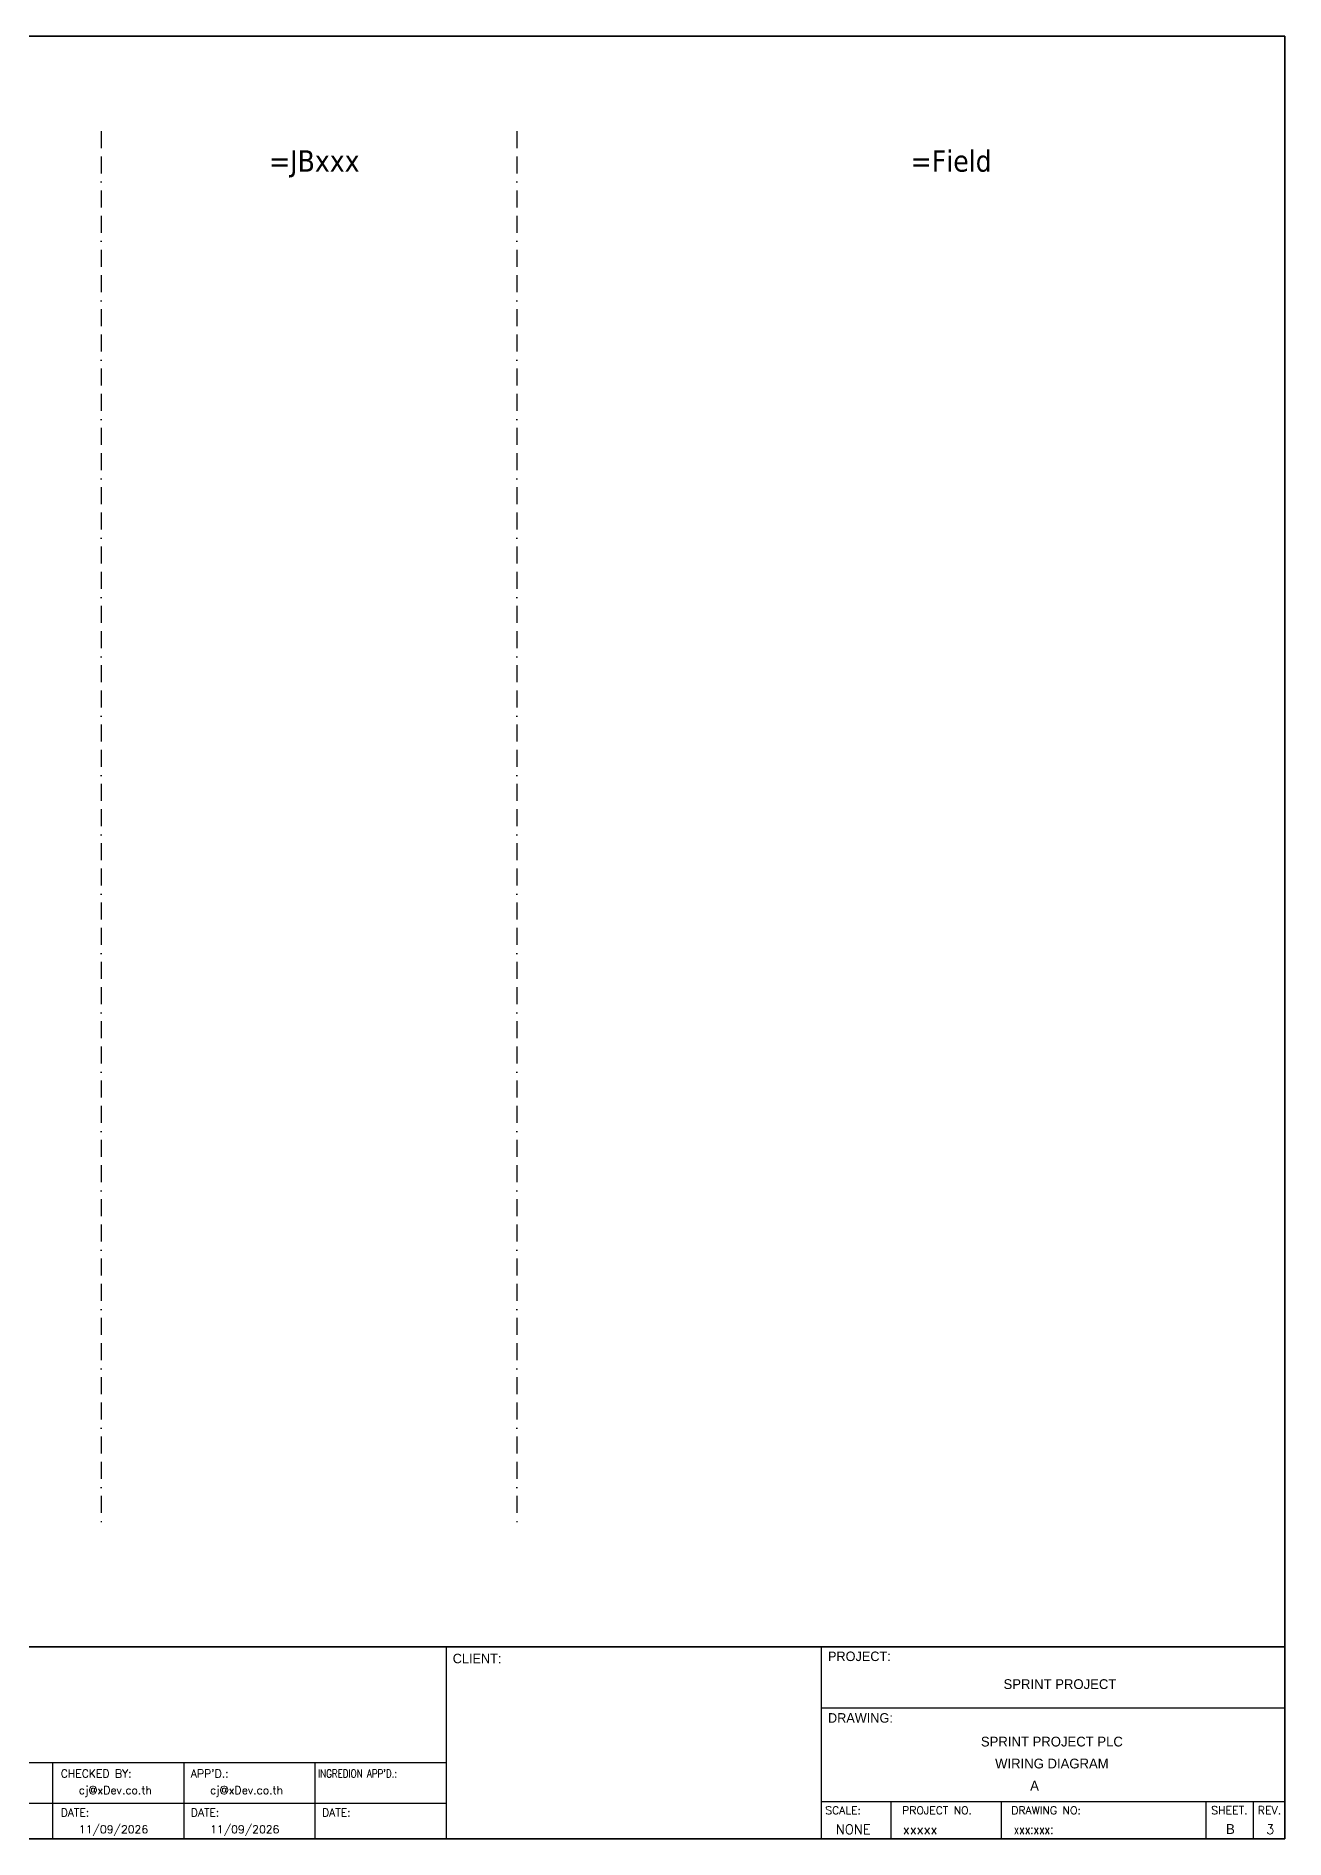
# Model space of a CAD drawing. Header units: millimetres. Extents: x 0 to 54213, y -3004 to 2820.
# Drawn here: x 52340 to 54213, y -3004 to -300 of the extents above; entities that cross this region are included whole.
import ezdxf
from ezdxf.enums import TextEntityAlignment as Align

# ---------------------------------------------------------------- set-up
doc = ezdxf.new("R2010")
doc.units = ezdxf.units.MM
doc.linetypes.add('BORDERX2', pattern=[88.9, 25.4, -12.7, 25.4, -12.7, 0, -12.7])
for name, color, linetype in [('GT_1', 9, 'Continuous'), ('HELPPOINT', 7, 'Continuous'), ('MEMBER', 7, 'Continuous'), ('x01001-FrameArea', 2, 'BORDERX2')]:
    doc.layers.add(name, color=color, linetype=linetype)
doc.styles.add('HTX11', font='O8111901')
doc.styles.add('ROMANS', font='romans.shx', dxfattribs={"width": 0.85, "height": 25})
doc.styles.add('Tahoma', font='')
doc.styles.get('Tahoma').set_extended_font_data('Tahoma')

msp = doc.modelspace()

# ---------------------------------------------------------------- linework, layer by layer
at = {"color": 4}
for p, q in [((53621.9, -2948.1), (53621.9, -3004.2)), ((53787.2, -2948.1), (53787.2, -3004.2))]:
    msp.add_line(p, q, dxfattribs=at)
at = {"color": 4, "ltscale": 0.5}
for p, q in [((54094.3, -2948.1), (54094.3, -3004.2)), ((54094.3, -2948.1), (54094.3, -3004.2)), ((54165.5, -2948.1), (54165.5, -3004.2)), ((54165.5, -2948.1), (54165.5, -3004.2))]:
    msp.add_line(p, q, dxfattribs=at)
at = {"layer": 'GT_1', "color": 4}
for p, q in [((52955.4, -3004.2), (52955.4, -2716.1)), ((53517.7, -3004.2), (53517.7, -2716.1)), ((53517.7, -3004.2), (53517.7, -2716.1)), ((53517.7, -3004.2), (53517.7, -2716.1)), ((52955.4, -2889.9), (52168.4, -2889.9)), ((52365.2, -3004.2), (52365.2, -2889.9)), ((52561.9, -3004.2), (52561.9, -2889.9)), ((52758.7, -3004.2), (52758.7, -2889.9)), ((52955.4, -2951.3), (52168.4, -2951.3)), ((53517.7, -2948.1), (54212.9, -2948.1))]:
    msp.add_line(p, q, dxfattribs=at)
at = {"layer": 'HELPPOINT', "color": 4, "lineweight": 35}
for p, q in [((50319.6, -300), (54212.9, -300)), ((50319.6, -300), (54212.9, -300)), ((54212.9, -300), (54212.9, -3004.2)), ((54212.9, -300), (54212.9, -3004.2)), ((54212.9, -3004.2), (50319.6, -3004.2)), ((54212.9, -3004.2), (50319.6, -3004.2))]:
    msp.add_line(p, q, dxfattribs=at)
at = {"layer": 'HELPPOINT', "color": 4}
for p, q in [((53517.7, -2807.6), (54212.9, -2807.6)), ((53517.7, -2807.6), (54212.9, -2807.6)), ((53517.7, -2948.1), (54212.9, -2948.1))]:
    msp.add_line(p, q, dxfattribs=at)
at = {"layer": 'MEMBER', "color": 4, "lineweight": 35}
msp.add_line((50319.6, -2716.1), (54212.9, -2716.1), dxfattribs=at)
msp.add_line((50319.6, -2716.1), (54212.9, -2716.1), dxfattribs=at)
at = {"layer": 'MEMBER', "color": 4}
for p, q in [((53517.7, -2807.6), (54212.9, -2807.6)), ((53517.7, -2807.6), (54212.9, -2807.6)), ((53517.7, -2948.1), (54212.9, -2948.1)), ((53517.7, -2948.1), (54212.9, -2948.1))]:
    msp.add_line(p, q, dxfattribs=at)
at = {"layer": 'x01001-FrameArea'}
for p, q in [((52437.8, -442.7), (52437.8, -2529.2)), ((53060.9, -442.7), (53060.9, -2529.2))]:
    msp.add_line(p, q, dxfattribs=at)

# ---------------------------------------------------------------- texts
at = {"color": 2, "style": 'Tahoma'}
for s, p in [('=JBxxx', (52757.3, -487.4)), ('=Field', (53712.4, -487.4))]:
    msp.add_text(s, height=32, dxfattribs=at).set_placement(p, align=Align.MIDDLE_CENTER)
at = {"color": 4, "ltscale": 100, "style": 'HTX11'}
for s, p in [('SPRINT PROJECT', (53875.5, -2772)), ('SPRINT PROJECT PLC', (53863.4, -2858.2)), ('WIRING DIAGRAM', (53863.4, -2891.1))]:
    msp.add_text(s, height=14.693, dxfattribs=at).set_placement(p, align=Align.MIDDLE_CENTER)
at = {"style": 'HTX11'}
for tag, text, height, p in [('A', 'A', 14.8, (53837.4, -2924.4)), ('B', 'CHASSIS C2 SLOT 12', 14.821, (54131.2, -2989.3))]:
    msp.add_attdef(tag, text=text, height=height, dxfattribs=at).set_placement(p, align=Align.MIDDLE_CENTER)
at = {"layer": 'GT_1', "color": 4, "style": 'HTX11'}
for s, p in [('CLIENT:', (52964.9, -2740.7)), ('PROJECT:', (53527.6, -2737.4)), ('DRAWING:', (53527.6, -2829.8))]:
    msp.add_text(s, height=14.25, dxfattribs=at).set_placement(p)
at = {"layer": 'MEMBER', "color": 4, "ltscale": 0.8, "style": 'ROMANS'}
for s, height, p in [('CHECKED BY:', 11.875, (52376.9, -2912.1)), ("APP'D.:", 11.88, (52572.1, -2912.1)), ('cj@xDev.co.th', 11.875, (52404.2, -2937)), ('cj@xDev.co.th', 11.875, (52601, -2937)), ('DATE:', 11.88, (52376.9, -2970.6)), ('DATE:', 11.88, (52572.1, -2970.6)), ('DATE:', 11.88, (52768.9, -2970.6)), ('SCALE:', 11.88, (53523.6, -2967.2)), ('PROJECT NO.', 11.875, (53638.8, -2967.2)), ('DRAWING NO:', 11.875, (53802.5, -2967.2)), ('SHEET.', 12, (54102.3, -2967.2)), ('REV.', 12, (54172.2, -2967.2)), ('11/09/2026', 11.88, (52404.2, -2995.7)), ('11/09/2026', 11.88, (52601, -2995.7)), ('NONE', 14.23, (53539.6, -2996.9)), ('xxxxx', 14.23, (53640, -2996.9))]:
    msp.add_text(s, height=height, dxfattribs=at).set_placement(p)
at = {"layer": 'MEMBER', "color": 4, "ltscale": 0.8, "style": 'ROMANS', "width": 0.8}
for s, height, p in [("INGREDION APP'D.:", 11.875, (52762.9, -2912.1)), ('xxx:xxx:', 14.23, (53806.2, -2996.9))]:
    msp.add_text(s, height=height, dxfattribs=at).set_placement(p)
at = {"layer": 'MEMBER', "color": 4, "ltscale": 0.8, "style": 'ROMANS'}
msp.add_text('3', height=14.2, dxfattribs=at).set_placement((54190.8, -2996.9), align=Align.CENTER)

doc.saveas('drawing.dxf')
